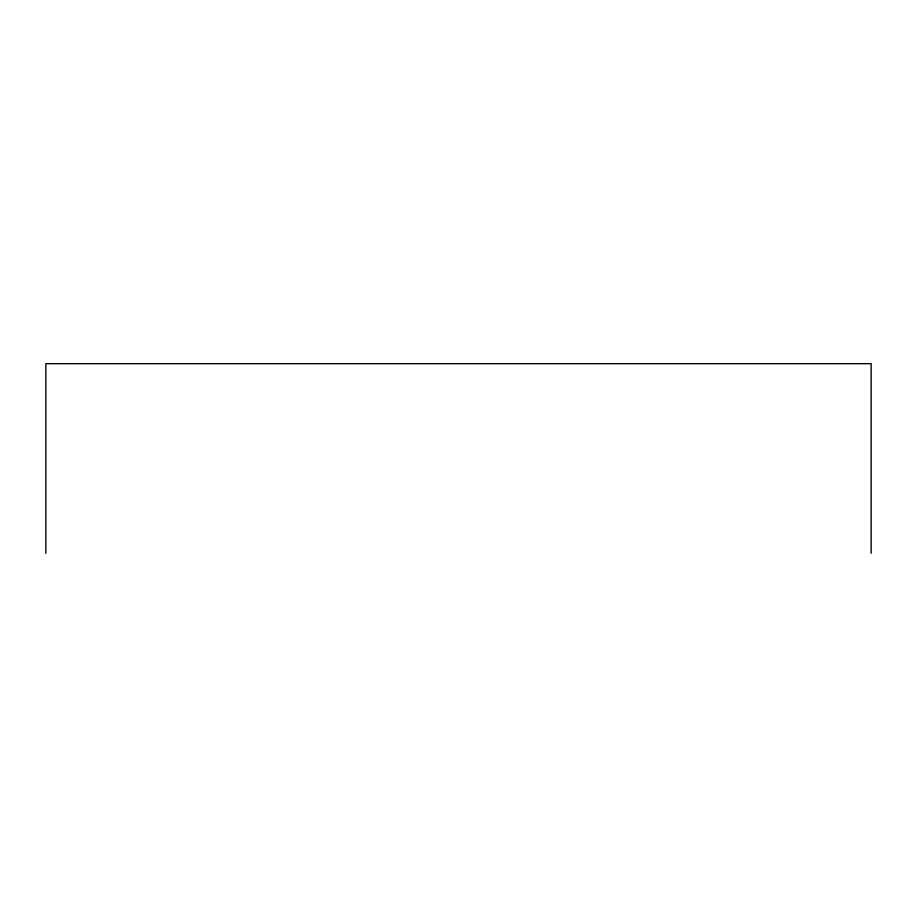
<?xml version="1.0" encoding="UTF-8"?>
<svg xmlns="http://www.w3.org/2000/svg" width="917" height="917" viewBox="0 0 917 917"><rect width="100%" height="100%" fill="white"/><g stroke="black" fill="none" stroke-linecap="round" stroke-linejoin="round"><path stroke-width="1.38" d="M871.15 553.329L871.15 363.671L45.85 363.671L45.85 553.329"/></g></svg>
